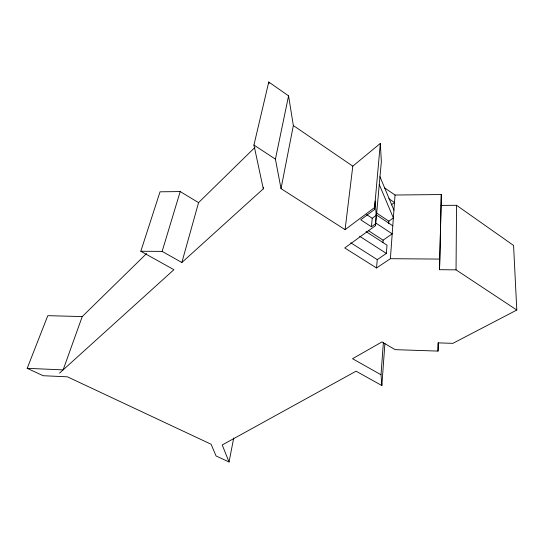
<?xml version="1.0" encoding="UTF-8"?>
<svg xmlns="http://www.w3.org/2000/svg" width="544" height="544" viewBox="0 0 544 544"><rect width="100%" height="100%" fill="white"/><g stroke="black" fill="none" stroke-linecap="round" stroke-linejoin="round"><path stroke-width="0.82" d="M456.042 269.858L456.538 205.292L441.082 205.408L439.545 269.681L456.042 269.858L516.8 310.032L452.9 343.339L438.178 342.876L438.022 351.091L395.148 349.649L381.949 341.931L352.539 358.714L381.011 374.762L381.861 385.553L356.075 371.185L222.217 444.965L229.051 461.985L216.063 455.96L211.12 444.258L67.449 376.829L43.132 375.714L27.2 368.322L47.797 315.663L82.239 316.581L146.56 253.572M439.545 269.681L441.286 194.548L395.039 195.024L384.594 187.891M441.082 205.408L441.286 194.548M438.022 351.091L438.219 342.652M181.852 262.507L198.56 202.633L180.2 191.57L160.038 191.808L140.814 251.26L162.139 251.396L181.852 262.507L263.289 188.836L253.939 145.044L268.756 82.015L288.565 95.86L275.42 159.14L281.03 188.618L345.08 229.656L352.798 166.165L380.324 143.405L381.358 161.514L375.544 225.604L344.74 247.955L376.536 267.974L390.388 258.692L395.039 195.024M381.861 385.553L384.907 343.42M381.011 374.762L383.37 342.734M376.536 267.974L377.257 259.617L386.369 253.422L387.008 245.16L366.051 231.581M388.681 223.53L388.865 221.17L393.366 217.933L379.27 184.532M382.922 242.624L383.119 240.19L392.204 233.832L375.537 222.877M375.421 223.856L376.196 215.349L375.217 201.035L374.422 209.576L360.747 219.796L371.423 226.766L375.421 223.856L375.544 225.604M371.423 226.766L372.225 218.28L376.196 215.349M374.422 209.576L380.324 143.405M281.03 188.618L293.345 125.542L288.565 95.86M229.051 461.985L233.716 437.947M263.289 188.836L263.643 187.184M162.139 251.396L180.2 191.57M82.239 316.581L63.131 369.886L27.2 368.322M198.56 202.633L254.918 147.424M59.554 373.123L173.903 269.695L140.814 251.26M345.08 229.656L374.292 207.754M391.32 204.877L394.488 202.538L388.872 198.73M390.388 258.692L439.742 259.08M350.751 242.787L377.257 259.617M359.584 236.212L386.369 253.422M368.295 230.561L383.119 240.19M253.939 145.044L275.42 159.14M366.588 214.567L372.225 218.28M375.89 214.622L392.788 225.821M376.339 212.854L388.865 221.17M293.345 125.542L352.798 166.165M456.538 205.292L513.57 245.46L516.8 310.032M379.977 176.732L393.931 210.174M268.756 82.015L269.056 83.681"/></g></svg>
